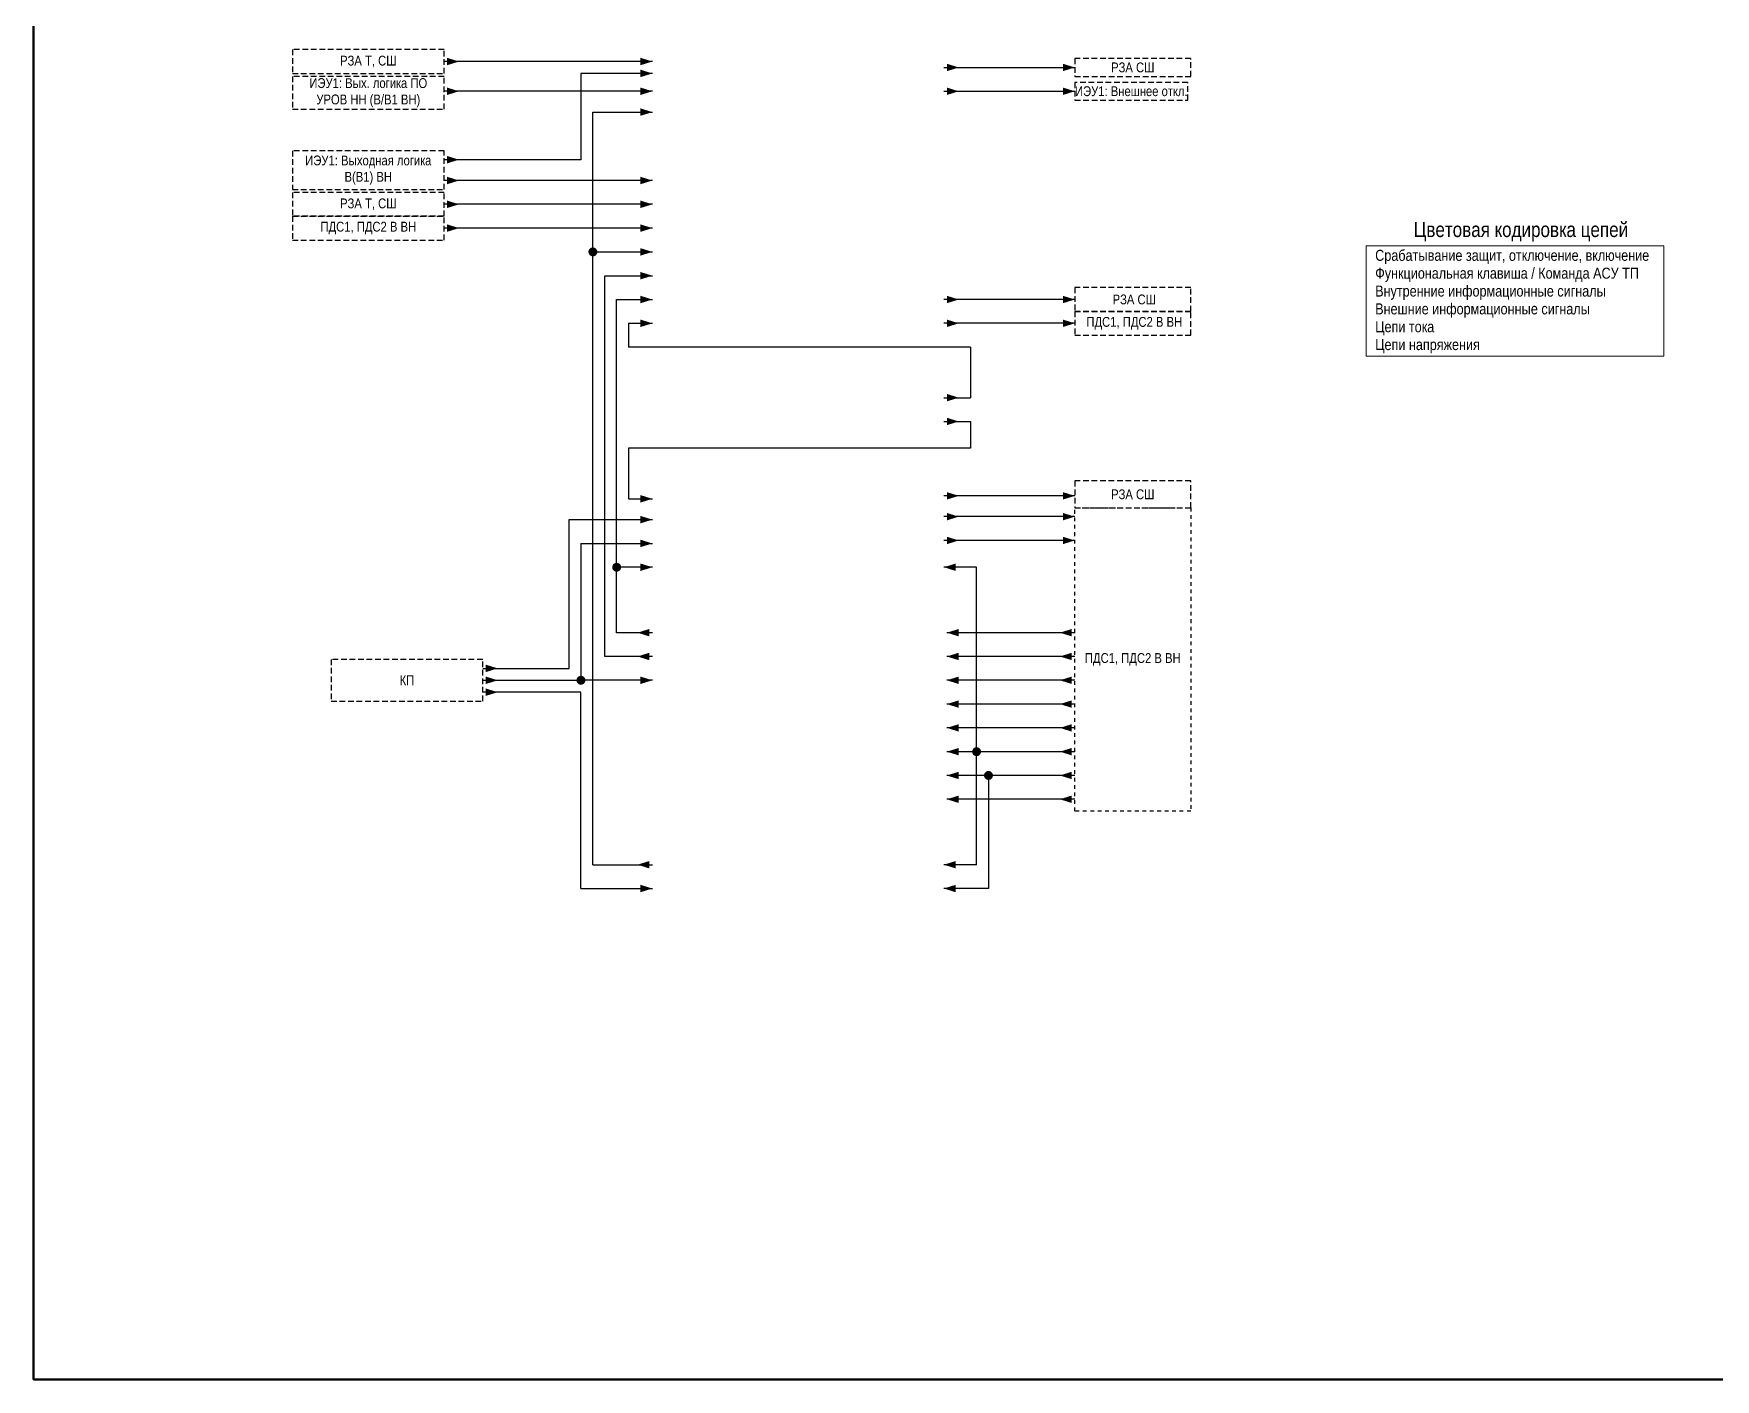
# Model space of a CAD drawing. Header units: millimetres. Extents: x 25558 to 49929, y 1902 to 19390.
# Drawn here: x 36520 to 37085, y 17145 to 17597 of the extents above; entities that cross this region are included whole.
import ezdxf
from ezdxf.enums import TextEntityAlignment as Align

# ---------------------------------------------------------------- set-up
doc = ezdxf.new("R2010")
doc.units = ezdxf.units.MM
doc.linetypes.add('JIS_02_1.2', pattern=[2.5, 1.25, -1.25])
doc.linetypes.add('штриховая2', pattern=[9.525, 6.35, -3.175])
for name, color, linetype, lineweight in [('Основная', 7, 'Continuous', 30), ('Отключение_включение', 1, 'Continuous', 30), ('Тонкая', 7, 'Continuous', 5), ('Цепи внешние', 84, 'Continuous', 30), ('Цепи внутренние', 5, 'Continuous', 30), ('Цепи ТН', 200, 'Continuous', 30), ('Цепи ТТ', 23, 'Continuous', 30), ('Цепь - ФК и АСУ', 132, 'Continuous', 30)]:
    doc.layers.add(name, color=color, linetype=linetype, lineweight=lineweight)
doc.styles.add('Narrow', font='ARIALN.TTF')

# ---------------------------------------------------------------- blocks, each defined once
blk = doc.blocks.new('Point')
at = {"layer": 'Основная', "color": 0, "const_width": 1.5}
blk.add_lwpolyline([(-0.75, 0, 1), (0.75, 0, 1)], format="xyb", close=True, dxfattribs=at)

msp = doc.modelspace()

# ---------------------------------------------------------------- linework, layer by layer
at = {"layer": 'Основная', "color": 5}
msp.add_lwpolyline([(36708, 17318), (36728, 17318)], dxfattribs=at)
at = {"layer": 'Отключение_включение'}
for p, q in [((36826, 17586), (36870, 17586)), ((36826, 17578), (36870, 17578)), ((36870, 17500), (36826, 17500)), ((36700, 17434), (36728, 17434)), ((36870, 17435), (36826, 17435)), ((36704, 17426), (36704, 17380)), ((36704, 17426), (36728, 17426)), ((36870, 17427), (36826, 17427)), ((36728, 17380), (36704, 17380))]:
    msp.add_line(p, q, dxfattribs=at)
for points in [[(36831, 17586, 0, 2.5, 0), (36827, 17586, 0, 0, 0)], [(36870, 17586, 0, 2.5, 0), (36866, 17586, 0, 0, 0)], [(36831, 17578, 0, 2.5, 0), (36827, 17578, 0, 0, 0)], [(36870, 17578, 0, 2.5, 0), (36866, 17578, 0, 0, 0)], [(36831, 17500, 0, 2.5, 0), (36827, 17500, 0, 0, 0)], [(36870, 17500, 0, 2.5, 0), (36866, 17500, 0, 0, 0)], [(36831, 17435, 0, 2.5, 0), (36827, 17435, 0, 0, 0)], [(36870, 17435, 0, 2.5, 0), (36866, 17435, 0, 0, 0)], [(36831, 17427, 0, 2.5, 0), (36827, 17427, 0, 0, 0)], [(36870, 17427, 0, 2.5, 0), (36866, 17427, 0, 0, 0)], [(36728, 17380, 0, 2.5, 0), (36724, 17380, 0, 0, 0)]]:
    msp.add_lwpolyline(points, format="xyseb", dxfattribs=at)
for points in [[(36700, 17384), (36700, 17434)], [(36671, 17384), (36700, 17384)], [(36671, 17380), (36704, 17380)]]:
    msp.add_lwpolyline(points, dxfattribs=at)
at = {"layer": 'Отключение_включение', "ltscale": 0.3}
for points in [[(36728, 17434, 0, 2.5, 0), (36724, 17434, 0, 0, 0)], [(36728, 17426, 0, 2.5, 0), (36724, 17426, 0, 0, 0)], [(36676, 17384, 0, 2.5, 0), (36672, 17384, 0, 0, 0)], [(36676, 17380, 0, 2.5, 0), (36672, 17380, 0, 0, 0)]]:
    msp.add_lwpolyline(points, format="xyseb", dxfattribs=at)
at = {"layer": 'Тонкая', "color": 3, "lineweight": 50}
msp.add_lwpolyline([(37114, 17145), (36520, 17145), (36520, 17985), (37114, 17985)], close=True, dxfattribs=at)
at = {"layer": 'Тонкая', "ltscale": 0.3}
msp.add_lwpolyline([(36968, 17526), (37068, 17526), (37068, 17489), (36968, 17489)], close=True, dxfattribs=at)
at = {"layer": 'Цепи внешние', "ltscale": 0.3}
for p, q in [((36728, 17588), (36658, 17588)), ((36728, 17540), (36658, 17540)), ((36728, 17532), (36658, 17532)), ((36870, 17508), (36826, 17508)), ((36870, 17442), (36826, 17442)), ((36837, 17418), (36826, 17418)), ((36837, 17356), (36837, 17418)), ((36704, 17376), (36671, 17376)), ((36704, 17310), (36704, 17376)), ((36837, 17318), (36837, 17356))]:
    msp.add_line(p, q, dxfattribs=at)
at = {"layer": 'Цепи внешние'}
for p, q in [((36841, 17348), (36841, 17310)), ((36841, 17310), (36826, 17310))]:
    msp.add_line(p, q, dxfattribs=at)
at = {"layer": 'Цепи внешние', "linetype": 'штриховая2', "ltscale": 0.3}
for points in [[(36658, 17592), (36607, 17592), (36607, 17584), (36658, 17584)], [(36909, 17589), (36870, 17589), (36870, 17583), (36909, 17583)], [(36658, 17544), (36607, 17544), (36607, 17536), (36658, 17536)], [(36658, 17536), (36607, 17536), (36607, 17528), (36658, 17528)], [(36909, 17512), (36870, 17512), (36870, 17504), (36909, 17504)], [(36909, 17504), (36870, 17504), (36870, 17496), (36909, 17496)], [(36909, 17447), (36870, 17447), (36870, 17438), (36909, 17438)], [(36671, 17387), (36620, 17387), (36620, 17373), (36671, 17373)]]:
    msp.add_lwpolyline(points, close=True, dxfattribs=at)
at = {"layer": 'Цепи внешние', "ltscale": 0.3}
for points in [[(36663, 17588, 0, 2.5, 0), (36659, 17588, 0, 0, 0)], [(36728, 17588, 0, 2.5, 0), (36724, 17588, 0, 0, 0)], [(36663, 17540, 0, 2.5, 0), (36659, 17540, 0, 0, 0)], [(36728, 17540, 0, 2.5, 0), (36724, 17540, 0, 0, 0)], [(36663, 17532, 0, 2.5, 0), (36659, 17532, 0, 0, 0)], [(36728, 17532, 0, 2.5, 0), (36724, 17532, 0, 0, 0)], [(36831, 17508, 0, 2.5, 0), (36827, 17508, 0, 0, 0)], [(36870, 17508, 0, 2.5, 0), (36866, 17508, 0, 0, 0)], [(36831, 17442, 0, 2.5, 0), (36827, 17442, 0, 0, 0)], [(36870, 17442, 0, 2.5, 0), (36866, 17442, 0, 0, 0)], [(36826, 17418, 0, 2.5, 0), (36830, 17418, 0, 0, 0)], [(36827, 17396, 0, 2.5, 0), (36831, 17396, 0, 0, 0)], [(36865, 17396, 0, 2.5, 0), (36869, 17396, 0, 0, 0)], [(36827, 17388, 0, 2.5, 0), (36831, 17388, 0, 0, 0)], [(36865, 17388, 0, 2.5, 0), (36869, 17388, 0, 0, 0)], [(36827, 17380, 0, 2.5, 0), (36831, 17380, 0, 0, 0)], [(36865, 17380, 0, 2.5, 0), (36869, 17380, 0, 0, 0)], [(36676, 17376, 0, 2.5, 0), (36672, 17376, 0, 0, 0)], [(36827, 17372, 0, 2.5, 0), (36831, 17372, 0, 0, 0)], [(36865, 17372, 0, 2.5, 0), (36869, 17372, 0, 0, 0)], [(36827, 17364, 0, 2.5, 0), (36831, 17364, 0, 0, 0)], [(36865, 17364, 0, 2.5, 0), (36869, 17364, 0, 0, 0)], [(36827, 17356, 0, 2.5, 0), (36831, 17356, 0, 0, 0)], [(36865, 17356, 0, 2.5, 0), (36869, 17356, 0, 0, 0)], [(36827, 17348, 0, 2.5, 0), (36831, 17348, 0, 0, 0)], [(36865, 17348, 0, 2.5, 0), (36869, 17348, 0, 0, 0)], [(36827, 17340, 0, 2.5, 0), (36831, 17340, 0, 0, 0)], [(36865, 17340, 0, 2.5, 0), (36869, 17340, 0, 0, 0)], [(36826, 17318, 0, 2.5, 0), (36830, 17318, 0, 0, 0)], [(36728, 17310, 0, 2.5, 0), (36724, 17310, 0, 0, 0)], [(36826, 17310, 0, 2.5, 0), (36830, 17310, 0, 0, 0)]]:
    msp.add_lwpolyline(points, format="xyseb", dxfattribs=at)
at = {"layer": 'Цепи внешние', "linetype": 'JIS_02_1.2'}
msp.add_lwpolyline([(36870, 17438), (36909, 17438), (36909, 17336), (36870, 17336)], close=True, dxfattribs=at)
at = {"layer": 'Цепи внешние', "ltscale": 0.3}
for points in [[(36870, 17396), (36827, 17396)], [(36870, 17388), (36827, 17388)], [(36870, 17380), (36827, 17380)], [(36870, 17372), (36827, 17372)], [(36870, 17364), (36827, 17364)], [(36837, 17318), (36826, 17318)], [(36704, 17310), (36728, 17310)]]:
    msp.add_lwpolyline(points, dxfattribs=at)
at = {"layer": 'Цепи внешние'}
for points in [[(36870, 17356), (36827, 17356)], [(36870, 17348), (36827, 17348)], [(36870, 17340), (36827, 17340)]]:
    msp.add_lwpolyline(points, dxfattribs=at)
at = {"layer": 'Цепи внутренние', "ltscale": 0.3}
for p, q in [((36728, 17584), (36704, 17584)), ((36704, 17584), (36704, 17555)), ((36728, 17578), (36658, 17578)), ((36708, 17524), (36708, 17571)), ((36708, 17571), (36728, 17571)), ((36704, 17555), (36658, 17555)), ((36728, 17548), (36658, 17548)), ((36708, 17318), (36708, 17524)), ((36708, 17524), (36728, 17524)), ((36712, 17388), (36712, 17516)), ((36712, 17516), (36728, 17516)), ((36716, 17418), (36716, 17508)), ((36716, 17508), (36728, 17508)), ((36720, 17500), (36728, 17500)), ((36720, 17500), (36720, 17492)), ((36835, 17492), (36720, 17492)), ((36835, 17492), (36835, 17475)), ((36826, 17475), (36835, 17475)), ((36826, 17467), (36835, 17467)), ((36835, 17467), (36835, 17458)), ((36835, 17467), (36835, 17467)), ((36835, 17458), (36720, 17458)), ((36720, 17458), (36720, 17441)), ((36720, 17441), (36728, 17441)), ((36728, 17418), (36716, 17418)), ((36728, 17388), (36712, 17388))]:
    msp.add_line(p, q, dxfattribs=at)
at = {"layer": 'Цепи внутренние', "linetype": 'штриховая2', "ltscale": 0.3}
for points in [[(36658, 17583), (36607, 17583), (36607, 17572), (36658, 17572)], [(36908, 17581), (36870, 17581), (36870, 17575), (36908, 17575)], [(36658, 17558), (36607, 17558), (36607, 17545), (36658, 17545)]]:
    msp.add_lwpolyline(points, close=True, dxfattribs=at)
at = {"layer": 'Цепи внутренние', "ltscale": 0.3}
for points in [[(36728, 17584, 0, 2.5, 0), (36724, 17584, 0, 0, 0)], [(36663, 17578, 0, 2.5, 0), (36659, 17578, 0, 0, 0)], [(36728, 17578, 0, 2.5, 0), (36724, 17578, 0, 0, 0)], [(36728, 17571, 0, 2.5, 0), (36724, 17571, 0, 0, 0)], [(36663, 17555, 0, 2.5, 0), (36659, 17555, 0, 0, 0)], [(36663, 17548, 0, 2.5, 0), (36659, 17548, 0, 0, 0)], [(36728, 17548, 0, 2.5, 0), (36724, 17548, 0, 0, 0)], [(36728, 17524, 0, 2.5, 0), (36724, 17524, 0, 0, 0)], [(36728, 17516, 0, 2.5, 0), (36724, 17516, 0, 0, 0)], [(36728, 17508, 0, 2.5, 0), (36724, 17508, 0, 0, 0)], [(36728, 17500, 0, 2.5, 0), (36724, 17500, 0, 0, 0)], [(36831, 17475, 0, 2.5, 0), (36827, 17475, 0, 0, 0)], [(36831, 17467, 0, 2.5, 0), (36827, 17467, 0, 0, 0)], [(36728, 17441, 0, 2.5, 0), (36724, 17441, 0, 0, 0)], [(36728, 17418, 0, 2.5, 0), (36724, 17418, 0, 0, 0)], [(36723, 17396, 0, 2.5, 0), (36727, 17396, 0, 0, 0)], [(36723, 17388, 0, 2.5, 0), (36727, 17388, 0, 0, 0)], [(36723, 17318, 0, 2.5, 0), (36727, 17318, 0, 0, 0)]]:
    msp.add_lwpolyline(points, format="xyseb", dxfattribs=at)
for points in [[(36716, 17396), (36716, 17418)], [(36728, 17396), (36716, 17396)]]:
    msp.add_lwpolyline(points, dxfattribs=at)

# ---------------------------------------------------------------- block references
at = {"layer": 'Отключение_включение'}
msp.add_blockref('Point', (36704, 17380), dxfattribs=at)
at = {"layer": 'Цепи внешние'}
for p in [(36837, 17356), (36841, 17348)]:
    msp.add_blockref('Point', p, dxfattribs=at)
at = {"layer": 'Цепи внутренние'}
for p in [(36708, 17524), (36716, 17418)]:
    msp.add_blockref('Point', p, dxfattribs=at)

# ---------------------------------------------------------------- texts
at = {"layer": 'Основная', "style": 'Narrow'}
msp.add_text('Цветовая кодировка цепей', height=5, dxfattribs=at).set_placement((37020, 17529), align=Align.CENTER)
at = {"layer": 'Основная', "char_height": 3.3, "attachment_point": 5, "style": 'Narrow'}
for s, insert, width in [('РЗА Т, СШ', (36632.5, 17588), 51), ('РЗА СШ', (36889.5, 17586), 39), ('ИЭУ1: Вых. логика ПО УРОВ НН (В/В1 ВН)', (36632.5, 17577.5), 48.8438), ('ИЭУ1: Внешнее откл.', (36889, 17578), 38), ('ИЭУ1: Выходная логика В(В1) ВН', (36632.5, 17551.5), 48.2557), ('РЗА Т, СШ', (36632.5, 17540), 51), ('ПДС1, ПДС2 В ВН', (36632.5, 17532), 51), ('РЗА СШ', (36890, 17508), 39), ('ПДС1, ПДС2 В ВН', (36890, 17500), 39), ('РЗА СШ', (36889.5, 17442.5), 39), ('ПДС1, ПДС2 В ВН', (36889.5, 17387), 39), ('КП', (36645.5, 17380), 51)]:
    msp.add_mtext(s, dxfattribs=dict(at, insert=insert, width=width))
at = {"layer": 'Отключение_включение', "style": 'Narrow'}
msp.add_text('Срабатывание защит, отключение, включение', height=3.7, dxfattribs=at).set_placement((36971, 17521))
at = {"layer": 'Цепи внешние', "style": 'Narrow'}
msp.add_text('Внешние информационные сигналы', height=3.7, dxfattribs=at).set_placement((36971, 17503))
at = {"layer": 'Цепи внутренние', "style": 'Narrow'}
msp.add_text('Внутренние информационные сигналы', height=3.7, dxfattribs=at).set_placement((36971, 17509))
at = {"layer": 'Цепи ТН', "style": 'Narrow'}
msp.add_text('Цепи напряжения', height=3.7, dxfattribs=at).set_placement((36971, 17491))
at = {"layer": 'Цепи ТТ', "style": 'Narrow'}
msp.add_text('Цепи тока', height=3.7, dxfattribs=at).set_placement((36971, 17497))
at = {"layer": 'Цепь - ФК и АСУ', "style": 'Narrow'}
msp.add_text('Функциональная клавиша / Команда АСУ ТП', height=3.7, dxfattribs=at).set_placement((36971, 17515))

doc.saveas('drawing.dxf')
